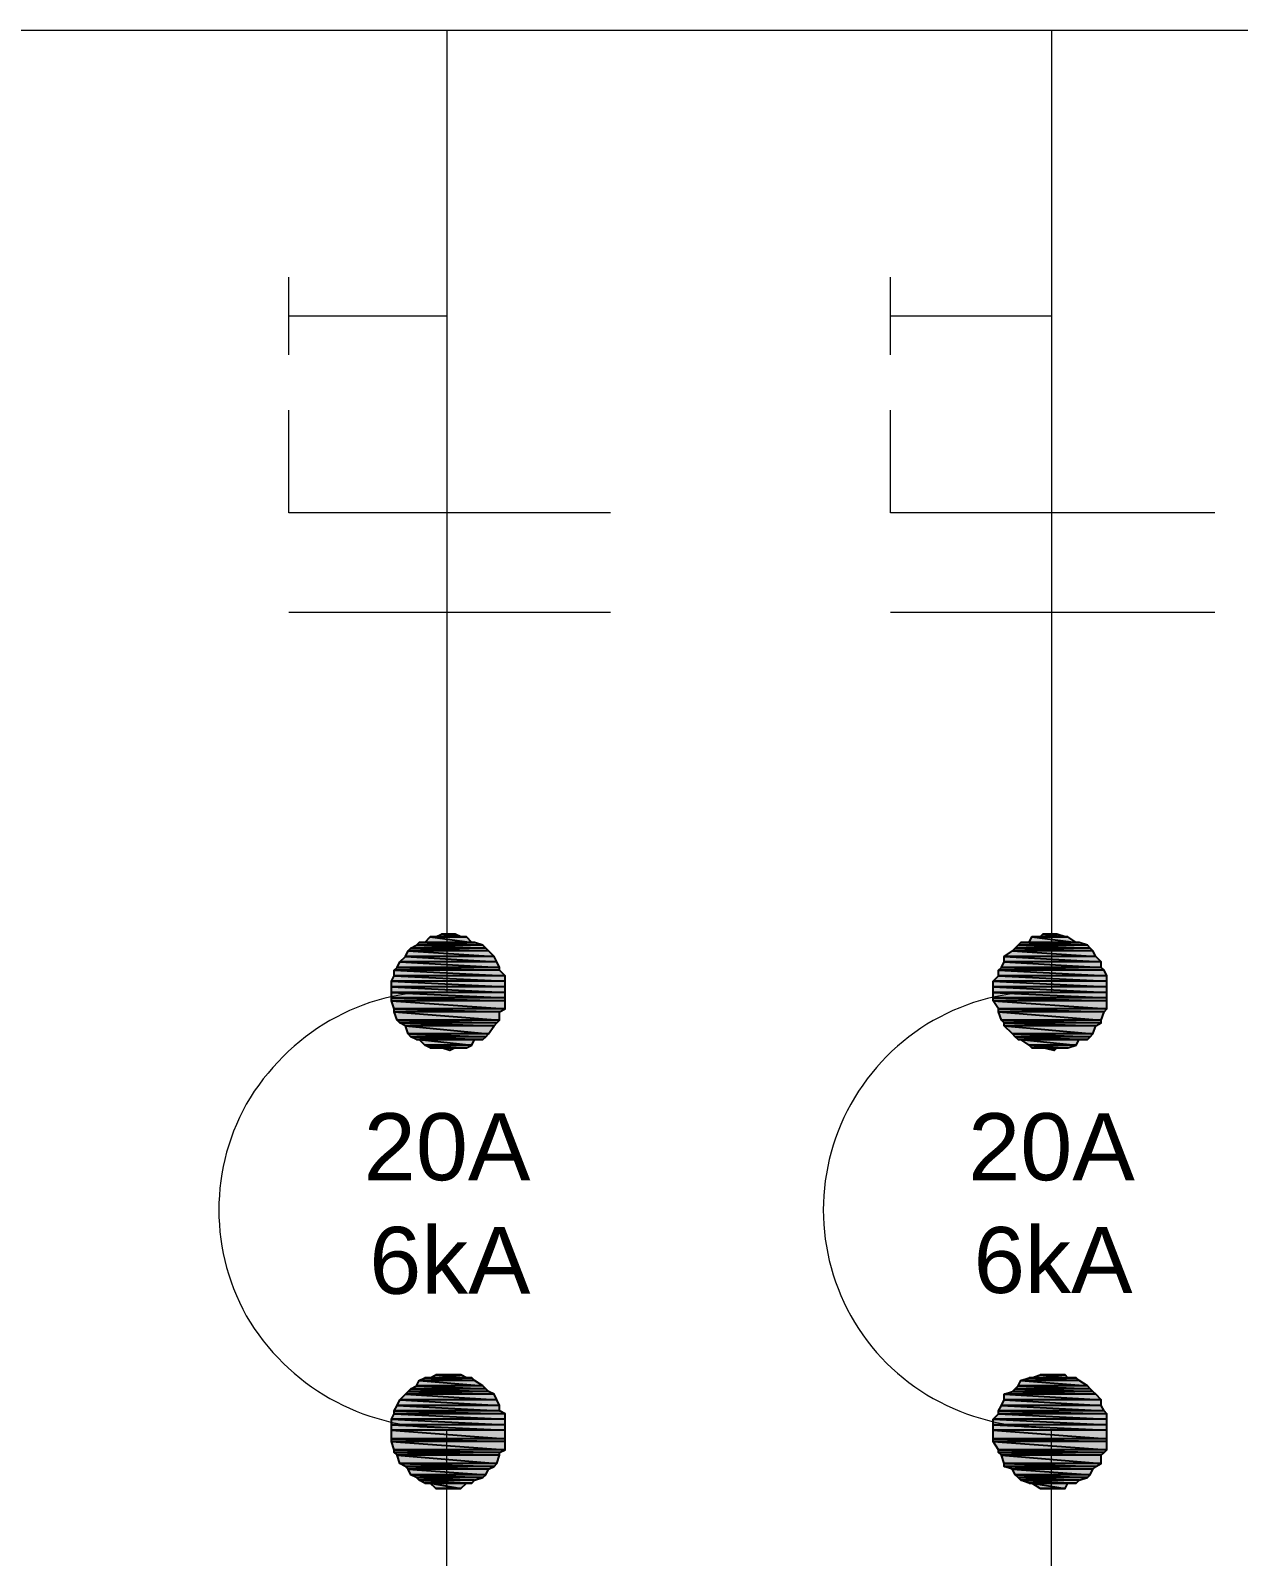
# Model space of a CAD drawing. Header units: millimetres. Extents: x 50 to 186, y -32 to 33.
# Drawn here: x 91.713 to 93.154, y 26.065 to 27.886 of the extents above; entities that cross this region are included whole.
import ezdxf

# ---------------------------------------------------------------- set-up
doc = ezdxf.new("R2010")
doc.units = ezdxf.units.MM
doc.layers.get('0').update_dxf_attribs({"lineweight": 30})
doc.styles.add('Arial0', font='arial.ttf', dxfattribs={"height": 3.14658})

msp = doc.modelspace()

# ---------------------------------------------------------------- hatches: boundary and pattern name
at = {"true_color": 0x000007}
h = msp.add_hatch(color=7, dxfattribs=at)
h.paths.add_polyline_path([(92.2197, 26.8075), (92.2032, 26.8075), (92.2264, 26.8042)])
h.paths.add_polyline_path([(92.2032, 26.8075), (92.2264, 26.8042), (92.1966, 26.8042)])
h = msp.add_hatch(color=7, dxfattribs=at)
h.paths.add_polyline_path([(92.9376, 26.8075), (92.921, 26.8075), (92.9475, 26.8042)])
h.paths.add_polyline_path([(92.921, 26.8075), (92.9475, 26.8042), (92.9177, 26.8042)])
h = msp.add_hatch(color=7, dxfattribs=at)
h.paths.add_polyline_path([(92.2594, 26.7876), (92.1635, 26.7876), (92.2661, 26.781)])
h.paths.add_polyline_path([(92.1635, 26.7876), (92.2661, 26.781), (92.1602, 26.781)])
h = msp.add_hatch(color=7, dxfattribs=at)
h.paths.add_polyline_path([(92.2561, 26.7909), (92.1668, 26.7909), (92.2594, 26.7876)])
h.paths.add_polyline_path([(92.1668, 26.7909), (92.2594, 26.7876), (92.1635, 26.7876)])
h = msp.add_hatch(color=7, dxfattribs=at)
h.paths.add_polyline_path([(92.2528, 26.7943), (92.1734, 26.7943), (92.2561, 26.7909)])
h.paths.add_polyline_path([(92.1734, 26.7943), (92.2561, 26.7909), (92.1668, 26.7909)])
h = msp.add_hatch(color=7, dxfattribs=at)
h.paths.add_polyline_path([(92.2429, 26.7976), (92.1767, 26.7976), (92.2528, 26.7943)])
h.paths.add_polyline_path([(92.1767, 26.7976), (92.2528, 26.7943), (92.1734, 26.7943)])
h = msp.add_hatch(color=7, dxfattribs=at)
h.paths.add_polyline_path([(92.233, 26.8042), (92.19, 26.8042), (92.2396, 26.7976)])
h.paths.add_polyline_path([(92.19, 26.8042), (92.2396, 26.7976), (92.1834, 26.7976)])
h = msp.add_hatch(color=7, dxfattribs=at)
h.paths.add_polyline_path([(92.9806, 26.7876), (92.8846, 26.7876), (92.9839, 26.781)])
h.paths.add_polyline_path([(92.8846, 26.7876), (92.9839, 26.781), (92.8747, 26.781)])
h = msp.add_hatch(color=7, dxfattribs=at)
h.paths.add_polyline_path([(92.9773, 26.7909), (92.888, 26.7909), (92.9806, 26.7876)])
h.paths.add_polyline_path([(92.888, 26.7909), (92.9806, 26.7876), (92.8846, 26.7876)])
h = msp.add_hatch(color=7, dxfattribs=at)
h.paths.add_polyline_path([(92.974, 26.7943), (92.8913, 26.7943), (92.9773, 26.7909)])
h.paths.add_polyline_path([(92.8913, 26.7943), (92.9773, 26.7909), (92.888, 26.7909)])
h = msp.add_hatch(color=7, dxfattribs=at)
h.paths.add_polyline_path([(92.964, 26.7976), (92.8946, 26.7976), (92.974, 26.7943)])
h.paths.add_polyline_path([(92.8946, 26.7976), (92.974, 26.7943), (92.8913, 26.7943)])
h = msp.add_hatch(color=7, dxfattribs=at)
h.paths.add_polyline_path([(92.9508, 26.8042), (92.9078, 26.8042), (92.9607, 26.7976)])
h.paths.add_polyline_path([(92.9078, 26.8042), (92.9607, 26.7976), (92.9045, 26.7976)])
h = msp.add_hatch(color=7, dxfattribs=at)
h.paths.add_polyline_path([(92.2694, 26.7744), (92.1536, 26.7744), (92.2727, 26.7678)])
h.paths.add_polyline_path([(92.1536, 26.7744), (92.2727, 26.7678), (92.1503, 26.7678)])
h = msp.add_hatch(color=7, dxfattribs=at)
h.paths.add_polyline_path([(92.2661, 26.781), (92.1602, 26.781), (92.2694, 26.7744)])
h.paths.add_polyline_path([(92.1602, 26.781), (92.2694, 26.7744), (92.1536, 26.7744)])
h = msp.add_hatch(color=7, dxfattribs=at)
h.paths.add_polyline_path([(92.9905, 26.7744), (92.8747, 26.7744), (92.9905, 26.7678)])
h.paths.add_polyline_path([(92.8747, 26.7744), (92.9905, 26.7678), (92.8714, 26.7678)])
h = msp.add_hatch(color=7, dxfattribs=at)
h.paths.add_polyline_path([(92.9839, 26.781), (92.8747, 26.781), (92.9905, 26.7744)])
h.paths.add_polyline_path([(92.8747, 26.781), (92.9905, 26.7744), (92.8747, 26.7744)])
h = msp.add_hatch(color=7, dxfattribs=at)
h.paths.add_polyline_path([(92.2793, 26.7579), (92.147, 26.7579), (92.2793, 26.7513)])
h.paths.add_polyline_path([(92.147, 26.7579), (92.2793, 26.7513), (92.1437, 26.7513)])
h = msp.add_hatch(color=7, dxfattribs=at)
h.paths.add_polyline_path([(92.2793, 26.7513), (92.1437, 26.7513), (92.2793, 26.7446)])
h.paths.add_polyline_path([(92.1437, 26.7513), (92.2793, 26.7446), (92.1437, 26.7446)])
h = msp.add_hatch(color=7, dxfattribs=at)
h.paths.add_polyline_path([(92.2727, 26.7678), (92.1503, 26.7678), (92.2727, 26.7645)])
h.paths.add_polyline_path([(92.1503, 26.7678), (92.2727, 26.7645), (92.147, 26.7645)])
h = msp.add_hatch(color=7, dxfattribs=at)
h.paths.add_polyline_path([(92.2727, 26.7645), (92.147, 26.7645), (92.2793, 26.7579)])
h.paths.add_polyline_path([(92.147, 26.7645), (92.2793, 26.7579), (92.147, 26.7579)])
h = msp.add_hatch(color=7, dxfattribs=at)
h.paths.add_polyline_path([(92.9971, 26.7579), (92.8681, 26.7579), (92.9971, 26.7513)])
h.paths.add_polyline_path([(92.8681, 26.7579), (92.9971, 26.7513), (92.8615, 26.7513)])
h = msp.add_hatch(color=7, dxfattribs=at)
h.paths.add_polyline_path([(92.9971, 26.7513), (92.8615, 26.7513), (92.9971, 26.7446)])
h.paths.add_polyline_path([(92.8615, 26.7513), (92.9971, 26.7446), (92.8615, 26.7446)])
h = msp.add_hatch(color=7, dxfattribs=at)
h.paths.add_polyline_path([(92.9905, 26.7678), (92.8714, 26.7678), (92.9938, 26.7645)])
h.paths.add_polyline_path([(92.8714, 26.7678), (92.9938, 26.7645), (92.8681, 26.7645)])
h = msp.add_hatch(color=7, dxfattribs=at)
h.paths.add_polyline_path([(92.9938, 26.7645), (92.8681, 26.7645), (92.9971, 26.7579)])
h.paths.add_polyline_path([(92.8681, 26.7645), (92.9971, 26.7579), (92.8681, 26.7579)])
h = msp.add_hatch(color=7, dxfattribs=at)
h.paths.add_polyline_path([(92.2793, 26.7446), (92.1437, 26.7446), (92.2793, 26.738)])
h.paths.add_polyline_path([(92.1437, 26.7446), (92.2793, 26.738), (92.1437, 26.738)])
h = msp.add_hatch(color=7, dxfattribs=at)
h.paths.add_polyline_path([(92.2793, 26.738), (92.1437, 26.738), (92.2793, 26.7314)])
h.paths.add_polyline_path([(92.1437, 26.738), (92.2793, 26.7314), (92.1437, 26.7314)])
h = msp.add_hatch(color=7, dxfattribs=at)
h.paths.add_polyline_path([(92.9971, 26.7446), (92.8615, 26.7446), (92.9971, 26.738)])
h.paths.add_polyline_path([(92.8615, 26.7446), (92.9971, 26.738), (92.8615, 26.738)])
h = msp.add_hatch(color=7, dxfattribs=at)
h.paths.add_polyline_path([(92.9971, 26.738), (92.8615, 26.738), (92.9971, 26.7314)])
h.paths.add_polyline_path([(92.8615, 26.738), (92.9971, 26.7314), (92.8615, 26.7314)])
h = msp.add_hatch(color=7, dxfattribs=at)
h.paths.add_polyline_path([(92.2793, 26.7314), (92.1437, 26.7314), (92.2793, 26.7281)])
h.paths.add_polyline_path([(92.1437, 26.7314), (92.2793, 26.7281), (92.1437, 26.7281)])
h = msp.add_hatch(color=7, dxfattribs=at)
h.paths.add_polyline_path([(92.2793, 26.7281), (92.1437, 26.7281), (92.2793, 26.7182)])
h.paths.add_polyline_path([(92.1437, 26.7281), (92.2793, 26.7182), (92.147, 26.7182)])
h = msp.add_hatch(color=7, dxfattribs=at)
h.paths.add_polyline_path([(92.2793, 26.7182), (92.147, 26.7182), (92.2727, 26.7149)])
h.paths.add_polyline_path([(92.147, 26.7182), (92.2727, 26.7149), (92.147, 26.7149)])
h = msp.add_hatch(color=7, dxfattribs=at)
h.paths.add_polyline_path([(92.2727, 26.7149), (92.147, 26.7149), (92.2727, 26.7049)])
h.paths.add_polyline_path([(92.147, 26.7149), (92.2727, 26.7049), (92.1503, 26.7049)])
h = msp.add_hatch(color=7, dxfattribs=at)
h.paths.add_polyline_path([(92.9971, 26.7314), (92.8615, 26.7314), (92.9971, 26.7281)])
h.paths.add_polyline_path([(92.8615, 26.7314), (92.9971, 26.7281), (92.8615, 26.7281)])
h = msp.add_hatch(color=7, dxfattribs=at)
h.paths.add_polyline_path([(92.9971, 26.7281), (92.8615, 26.7281), (92.9971, 26.7182)])
h.paths.add_polyline_path([(92.8615, 26.7281), (92.9971, 26.7182), (92.8681, 26.7182)])
h = msp.add_hatch(color=7, dxfattribs=at)
h.paths.add_polyline_path([(92.9971, 26.7182), (92.8681, 26.7182), (92.9938, 26.7149)])
h.paths.add_polyline_path([(92.8681, 26.7182), (92.9938, 26.7149), (92.8681, 26.7149)])
h = msp.add_hatch(color=7, dxfattribs=at)
h.paths.add_polyline_path([(92.9938, 26.7149), (92.8681, 26.7149), (92.9905, 26.7049)])
h.paths.add_polyline_path([(92.8681, 26.7149), (92.9905, 26.7049), (92.8714, 26.7049)])
h = msp.add_hatch(color=7, dxfattribs=at)
h.paths.add_polyline_path([(92.2727, 26.7049), (92.1503, 26.7049), (92.2694, 26.7016)])
h.paths.add_polyline_path([(92.1503, 26.7049), (92.2694, 26.7016), (92.1536, 26.7016)])
h = msp.add_hatch(color=7, dxfattribs=at)
h.paths.add_polyline_path([(92.2694, 26.7016), (92.1536, 26.7016), (92.2661, 26.6983)])
h.paths.add_polyline_path([(92.1536, 26.7016), (92.2661, 26.6983), (92.1602, 26.6983)])
h = msp.add_hatch(color=7, dxfattribs=at)
h.paths.add_polyline_path([(92.2661, 26.6983), (92.1602, 26.6983), (92.2594, 26.6884)])
h.paths.add_polyline_path([(92.1602, 26.6983), (92.2594, 26.6884), (92.1635, 26.6884)])
h = msp.add_hatch(color=7, dxfattribs=at)
h.paths.add_polyline_path([(92.9905, 26.7049), (92.8714, 26.7049), (92.9905, 26.7016)])
h.paths.add_polyline_path([(92.8714, 26.7049), (92.9905, 26.7016), (92.8747, 26.7016)])
h = msp.add_hatch(color=7, dxfattribs=at)
h.paths.add_polyline_path([(92.9905, 26.7016), (92.8747, 26.7016), (92.9839, 26.6983)])
h.paths.add_polyline_path([(92.8747, 26.7016), (92.9839, 26.6983), (92.8747, 26.6983)])
h = msp.add_hatch(color=7, dxfattribs=at)
h.paths.add_polyline_path([(92.9839, 26.6983), (92.8747, 26.6983), (92.9806, 26.6884)])
h.paths.add_polyline_path([(92.8747, 26.6983), (92.9806, 26.6884), (92.8846, 26.6884)])
h = msp.add_hatch(color=7, dxfattribs=at)
h.paths.add_polyline_path([(92.2594, 26.6884), (92.1635, 26.6884), (92.2561, 26.6851)])
h.paths.add_polyline_path([(92.1635, 26.6884), (92.2561, 26.6851), (92.1668, 26.6851)])
h = msp.add_hatch(color=7, dxfattribs=at)
h.paths.add_polyline_path([(92.2561, 26.6851), (92.1668, 26.6851), (92.2528, 26.6818)])
h.paths.add_polyline_path([(92.1668, 26.6851), (92.2528, 26.6818), (92.1734, 26.6818)])
h = msp.add_hatch(color=7, dxfattribs=at)
h.paths.add_polyline_path([(92.2429, 26.6818), (92.1767, 26.6818), (92.2396, 26.6752)])
h.paths.add_polyline_path([(92.1767, 26.6818), (92.2396, 26.6752), (92.1834, 26.6752)])
h = msp.add_hatch(color=7, dxfattribs=at)
h.paths.add_polyline_path([(92.9806, 26.6884), (92.8846, 26.6884), (92.9773, 26.6851)])
h.paths.add_polyline_path([(92.8846, 26.6884), (92.9773, 26.6851), (92.888, 26.6851)])
h = msp.add_hatch(color=7, dxfattribs=at)
h.paths.add_polyline_path([(92.9773, 26.6851), (92.888, 26.6851), (92.974, 26.6818)])
h.paths.add_polyline_path([(92.888, 26.6851), (92.974, 26.6818), (92.8913, 26.6818)])
h = msp.add_hatch(color=7, dxfattribs=at)
h.paths.add_polyline_path([(92.964, 26.6818), (92.8946, 26.6818), (92.9607, 26.6752)])
h.paths.add_polyline_path([(92.8946, 26.6818), (92.9607, 26.6752), (92.9045, 26.6752)])
h = msp.add_hatch(color=7, dxfattribs=at)
h.paths.add_polyline_path([(92.2396, 26.6752), (92.1834, 26.6752), (92.233, 26.6719)])
h.paths.add_polyline_path([(92.1834, 26.6752), (92.233, 26.6719), (92.19, 26.6719)])
h = msp.add_hatch(color=7, dxfattribs=at)
h.paths.add_polyline_path([(92.1966, 26.6719), (92.2032, 26.6719), (92.2197, 26.6719)])
h.paths.add_polyline_path([(92.2032, 26.6719), (92.2197, 26.6719), (92.2131, 26.6686)])
h = msp.add_hatch(color=7, dxfattribs=at)
h.paths.add_polyline_path([(92.9607, 26.6752), (92.9045, 26.6752), (92.9508, 26.6719)])
h.paths.add_polyline_path([(92.9045, 26.6752), (92.9508, 26.6719), (92.9078, 26.6719)])
h = msp.add_hatch(color=7, dxfattribs=at)
h.paths.add_polyline_path([(92.9177, 26.6719), (92.921, 26.6719), (92.9376, 26.6719)])
h.paths.add_polyline_path([(92.921, 26.6719), (92.9376, 26.6719), (92.9343, 26.6686)])
h = msp.add_hatch(color=7, dxfattribs=at)
h.paths.add_polyline_path([(92.2396, 26.2782), (92.1834, 26.2782), (92.2429, 26.2749)])
h.paths.add_polyline_path([(92.1834, 26.2782), (92.2429, 26.2749), (92.1767, 26.2749)])
h = msp.add_hatch(color=7, dxfattribs=at)
h.paths.add_polyline_path([(92.2264, 26.2815), (92.1966, 26.2815), (92.233, 26.2782)])
h.paths.add_polyline_path([(92.1966, 26.2815), (92.233, 26.2782), (92.19, 26.2782)])
h = msp.add_hatch(color=7, dxfattribs=at)
h.paths.add_polyline_path([(92.9607, 26.2782), (92.9045, 26.2782), (92.964, 26.2749)])
h.paths.add_polyline_path([(92.9045, 26.2782), (92.964, 26.2749), (92.8946, 26.2749)])
h = msp.add_hatch(color=7, dxfattribs=at)
h.paths.add_polyline_path([(92.9475, 26.2815), (92.9177, 26.2815), (92.9508, 26.2782)])
h.paths.add_polyline_path([(92.9177, 26.2815), (92.9508, 26.2782), (92.9078, 26.2782)])
h = msp.add_hatch(color=7, dxfattribs=at)
h.paths.add_polyline_path([(92.2594, 26.2617), (92.1635, 26.2617), (92.2661, 26.2584)])
h.paths.add_polyline_path([(92.1635, 26.2617), (92.2661, 26.2584), (92.1602, 26.2584)])
h = msp.add_hatch(color=7, dxfattribs=at)
h.paths.add_polyline_path([(92.2561, 26.265), (92.1668, 26.265), (92.2594, 26.2617)])
h.paths.add_polyline_path([(92.1668, 26.265), (92.2594, 26.2617), (92.1635, 26.2617)])
h = msp.add_hatch(color=7, dxfattribs=at)
h.paths.add_polyline_path([(92.2528, 26.2683), (92.1734, 26.2683), (92.2561, 26.265)])
h.paths.add_polyline_path([(92.1734, 26.2683), (92.2561, 26.265), (92.1668, 26.265)])
h = msp.add_hatch(color=7, dxfattribs=at)
h.paths.add_polyline_path([(92.2429, 26.2749), (92.1767, 26.2749), (92.2528, 26.2683)])
h.paths.add_polyline_path([(92.1767, 26.2749), (92.2528, 26.2683), (92.1734, 26.2683)])
h = msp.add_hatch(color=7, dxfattribs=at)
h.paths.add_polyline_path([(92.9806, 26.2617), (92.8846, 26.2617), (92.9839, 26.2584)])
h.paths.add_polyline_path([(92.8846, 26.2617), (92.9839, 26.2584), (92.8747, 26.2584)])
h = msp.add_hatch(color=7, dxfattribs=at)
h.paths.add_polyline_path([(92.9773, 26.265), (92.888, 26.265), (92.9806, 26.2617)])
h.paths.add_polyline_path([(92.888, 26.265), (92.9806, 26.2617), (92.8846, 26.2617)])
h = msp.add_hatch(color=7, dxfattribs=at)
h.paths.add_polyline_path([(92.974, 26.2683), (92.8913, 26.2683), (92.9773, 26.265)])
h.paths.add_polyline_path([(92.8913, 26.2683), (92.9773, 26.265), (92.888, 26.265)])
h = msp.add_hatch(color=7, dxfattribs=at)
h.paths.add_polyline_path([(92.964, 26.2749), (92.8946, 26.2749), (92.974, 26.2683)])
h.paths.add_polyline_path([(92.8946, 26.2749), (92.974, 26.2683), (92.8913, 26.2683)])
h = msp.add_hatch(color=7, dxfattribs=at)
h.paths.add_polyline_path([(92.2727, 26.2451), (92.1503, 26.2451), (92.2727, 26.2385)])
h.paths.add_polyline_path([(92.1503, 26.2451), (92.2727, 26.2385), (92.147, 26.2385)])
h = msp.add_hatch(color=7, dxfattribs=at)
h.paths.add_polyline_path([(92.2694, 26.2517), (92.1536, 26.2517), (92.2727, 26.2451)])
h.paths.add_polyline_path([(92.1536, 26.2517), (92.2727, 26.2451), (92.1503, 26.2451)])
h = msp.add_hatch(color=7, dxfattribs=at)
h.paths.add_polyline_path([(92.2661, 26.2584), (92.1602, 26.2584), (92.2694, 26.2517)])
h.paths.add_polyline_path([(92.1602, 26.2584), (92.2694, 26.2517), (92.1536, 26.2517)])
h = msp.add_hatch(color=7, dxfattribs=at)
h.paths.add_polyline_path([(92.9905, 26.2451), (92.8714, 26.2451), (92.9938, 26.2385)])
h.paths.add_polyline_path([(92.8714, 26.2451), (92.9938, 26.2385), (92.8681, 26.2385)])
h = msp.add_hatch(color=7, dxfattribs=at)
h.paths.add_polyline_path([(92.9905, 26.2517), (92.8747, 26.2517), (92.9905, 26.2451)])
h.paths.add_polyline_path([(92.8747, 26.2517), (92.9905, 26.2451), (92.8714, 26.2451)])
h = msp.add_hatch(color=7, dxfattribs=at)
h.paths.add_polyline_path([(92.9839, 26.2584), (92.8747, 26.2584), (92.9905, 26.2517)])
h.paths.add_polyline_path([(92.8747, 26.2584), (92.9905, 26.2517), (92.8747, 26.2517)])
h = msp.add_hatch(color=7, dxfattribs=at)
h.paths.add_polyline_path([(92.2793, 26.2352), (92.147, 26.2352), (92.2793, 26.2286)])
h.paths.add_polyline_path([(92.147, 26.2352), (92.2793, 26.2286), (92.1437, 26.2286)])
h = msp.add_hatch(color=7, dxfattribs=at)
h.paths.add_polyline_path([(92.2793, 26.2286), (92.1437, 26.2286), (92.2793, 26.222)])
h.paths.add_polyline_path([(92.1437, 26.2286), (92.2793, 26.222), (92.1437, 26.222)])
h = msp.add_hatch(color=7, dxfattribs=at)
h.paths.add_polyline_path([(92.2727, 26.2385), (92.147, 26.2385), (92.2793, 26.2352)])
h.paths.add_polyline_path([(92.147, 26.2385), (92.2793, 26.2352), (92.147, 26.2352)])
h = msp.add_hatch(color=7, dxfattribs=at)
h.paths.add_polyline_path([(92.9971, 26.2352), (92.8681, 26.2352), (92.9971, 26.2286)])
h.paths.add_polyline_path([(92.8681, 26.2352), (92.9971, 26.2286), (92.8615, 26.2286)])
h = msp.add_hatch(color=7, dxfattribs=at)
h.paths.add_polyline_path([(92.9971, 26.2286), (92.8615, 26.2286), (92.9971, 26.222)])
h.paths.add_polyline_path([(92.8615, 26.2286), (92.9971, 26.222), (92.8615, 26.222)])
h = msp.add_hatch(color=7, dxfattribs=at)
h.paths.add_polyline_path([(92.9938, 26.2385), (92.8681, 26.2385), (92.9971, 26.2352)])
h.paths.add_polyline_path([(92.8681, 26.2385), (92.9971, 26.2352), (92.8681, 26.2352)])
h = msp.add_hatch(color=7, dxfattribs=at)
h.paths.add_polyline_path([(92.2793, 26.222), (92.1437, 26.222), (92.2793, 26.2154)])
h.paths.add_polyline_path([(92.1437, 26.222), (92.2793, 26.2154), (92.1437, 26.2154)])
h = msp.add_hatch(color=7, dxfattribs=at)
h.paths.add_polyline_path([(92.2793, 26.2154), (92.1437, 26.2154), (92.2793, 26.2054)])
h.paths.add_polyline_path([(92.1437, 26.2154), (92.2793, 26.2054), (92.1437, 26.2054)])
h = msp.add_hatch(color=7, dxfattribs=at)
h.paths.add_polyline_path([(92.2793, 26.2054), (92.1437, 26.2054), (92.2793, 26.2021)])
h.paths.add_polyline_path([(92.1437, 26.2054), (92.2793, 26.2021), (92.1437, 26.2021)])
h = msp.add_hatch(color=7, dxfattribs=at)
h.paths.add_polyline_path([(92.9971, 26.222), (92.8615, 26.222), (92.9971, 26.2154)])
h.paths.add_polyline_path([(92.8615, 26.222), (92.9971, 26.2154), (92.8615, 26.2154)])
h = msp.add_hatch(color=7, dxfattribs=at)
h.paths.add_polyline_path([(92.9971, 26.2154), (92.8615, 26.2154), (92.9971, 26.2054)])
h.paths.add_polyline_path([(92.8615, 26.2154), (92.9971, 26.2054), (92.8615, 26.2054)])
h = msp.add_hatch(color=7, dxfattribs=at)
h.paths.add_polyline_path([(92.9971, 26.2054), (92.8615, 26.2054), (92.9971, 26.2021)])
h.paths.add_polyline_path([(92.8615, 26.2054), (92.9971, 26.2021), (92.8615, 26.2021)])
h = msp.add_hatch(color=7, dxfattribs=at)
h.paths.add_polyline_path([(92.2793, 26.2021), (92.1437, 26.2021), (92.2793, 26.1922)])
h.paths.add_polyline_path([(92.1437, 26.2021), (92.2793, 26.1922), (92.147, 26.1922)])
h = msp.add_hatch(color=7, dxfattribs=at)
h.paths.add_polyline_path([(92.2793, 26.1922), (92.147, 26.1922), (92.2727, 26.1889)])
h.paths.add_polyline_path([(92.147, 26.1922), (92.2727, 26.1889), (92.147, 26.1889)])
h = msp.add_hatch(color=7, dxfattribs=at)
h.paths.add_polyline_path([(92.2727, 26.1889), (92.147, 26.1889), (92.2727, 26.1856)])
h.paths.add_polyline_path([(92.147, 26.1889), (92.2727, 26.1856), (92.1503, 26.1856)])
h = msp.add_hatch(color=7, dxfattribs=at)
h.paths.add_polyline_path([(92.9971, 26.2021), (92.8615, 26.2021), (92.9971, 26.1922)])
h.paths.add_polyline_path([(92.8615, 26.2021), (92.9971, 26.1922), (92.8681, 26.1922)])
h = msp.add_hatch(color=7, dxfattribs=at)
h.paths.add_polyline_path([(92.9971, 26.1922), (92.8681, 26.1922), (92.9938, 26.1889)])
h.paths.add_polyline_path([(92.8681, 26.1922), (92.9938, 26.1889), (92.8681, 26.1889)])
h = msp.add_hatch(color=7, dxfattribs=at)
h.paths.add_polyline_path([(92.9938, 26.1889), (92.8681, 26.1889), (92.9905, 26.1856)])
h.paths.add_polyline_path([(92.8681, 26.1889), (92.9905, 26.1856), (92.8714, 26.1856)])
h = msp.add_hatch(color=7, dxfattribs=at)
h.paths.add_polyline_path([(92.2727, 26.1856), (92.1503, 26.1856), (92.2694, 26.1757)])
h.paths.add_polyline_path([(92.1503, 26.1856), (92.2694, 26.1757), (92.1536, 26.1757)])
h = msp.add_hatch(color=7, dxfattribs=at)
h.paths.add_polyline_path([(92.2694, 26.1757), (92.1536, 26.1757), (92.2661, 26.1724)])
h.paths.add_polyline_path([(92.1536, 26.1757), (92.2661, 26.1724), (92.1602, 26.1724)])
h = msp.add_hatch(color=7, dxfattribs=at)
h.paths.add_polyline_path([(92.2661, 26.1724), (92.1602, 26.1724), (92.2594, 26.169)])
h.paths.add_polyline_path([(92.1602, 26.1724), (92.2594, 26.169), (92.1635, 26.169)])
h = msp.add_hatch(color=7, dxfattribs=at)
h.paths.add_polyline_path([(92.2594, 26.169), (92.1635, 26.169), (92.2561, 26.1624)])
h.paths.add_polyline_path([(92.1635, 26.169), (92.2561, 26.1624), (92.1668, 26.1624)])
h = msp.add_hatch(color=7, dxfattribs=at)
h.paths.add_polyline_path([(92.9905, 26.1856), (92.8714, 26.1856), (92.9905, 26.1757)])
h.paths.add_polyline_path([(92.8714, 26.1856), (92.9905, 26.1757), (92.8747, 26.1757)])
h = msp.add_hatch(color=7, dxfattribs=at)
h.paths.add_polyline_path([(92.9905, 26.1757), (92.8747, 26.1757), (92.9839, 26.1724)])
h.paths.add_polyline_path([(92.8747, 26.1757), (92.9839, 26.1724), (92.8747, 26.1724)])
h = msp.add_hatch(color=7, dxfattribs=at)
h.paths.add_polyline_path([(92.9839, 26.1724), (92.8747, 26.1724), (92.9806, 26.169)])
h.paths.add_polyline_path([(92.8747, 26.1724), (92.9806, 26.169), (92.8846, 26.169)])
h = msp.add_hatch(color=7, dxfattribs=at)
h.paths.add_polyline_path([(92.9806, 26.169), (92.8846, 26.169), (92.9773, 26.1624)])
h.paths.add_polyline_path([(92.8846, 26.169), (92.9773, 26.1624), (92.888, 26.1624)])
h = msp.add_hatch(color=7, dxfattribs=at)
h.paths.add_polyline_path([(92.2561, 26.1624), (92.1668, 26.1624), (92.2528, 26.1591)])
h.paths.add_polyline_path([(92.1668, 26.1624), (92.2528, 26.1591), (92.1734, 26.1591)])
h = msp.add_hatch(color=7, dxfattribs=at)
h.paths.add_polyline_path([(92.2528, 26.1591), (92.1734, 26.1591), (92.2429, 26.1558)])
h.paths.add_polyline_path([(92.1734, 26.1591), (92.2429, 26.1558), (92.1767, 26.1558)])
h = msp.add_hatch(color=7, dxfattribs=at)
h.paths.add_polyline_path([(92.2429, 26.1558), (92.1767, 26.1558), (92.2396, 26.1525)])
h.paths.add_polyline_path([(92.1767, 26.1558), (92.2396, 26.1525), (92.1834, 26.1525)])
h = msp.add_hatch(color=7, dxfattribs=at)
h.paths.add_polyline_path([(92.233, 26.1525), (92.19, 26.1525), (92.2264, 26.1459)])
h.paths.add_polyline_path([(92.19, 26.1525), (92.2264, 26.1459), (92.1966, 26.1459)])
h = msp.add_hatch(color=7, dxfattribs=at)
h.paths.add_polyline_path([(92.9773, 26.1624), (92.888, 26.1624), (92.974, 26.1591)])
h.paths.add_polyline_path([(92.888, 26.1624), (92.974, 26.1591), (92.8913, 26.1591)])
h = msp.add_hatch(color=7, dxfattribs=at)
h.paths.add_polyline_path([(92.974, 26.1591), (92.8913, 26.1591), (92.964, 26.1558)])
h.paths.add_polyline_path([(92.8913, 26.1591), (92.964, 26.1558), (92.8946, 26.1558)])
h = msp.add_hatch(color=7, dxfattribs=at)
h.paths.add_polyline_path([(92.964, 26.1558), (92.8946, 26.1558), (92.9607, 26.1525)])
h.paths.add_polyline_path([(92.8946, 26.1558), (92.9607, 26.1525), (92.9045, 26.1525)])
h = msp.add_hatch(color=7, dxfattribs=at)
h.paths.add_polyline_path([(92.9508, 26.1525), (92.9078, 26.1525), (92.9475, 26.1459)])
h.paths.add_polyline_path([(92.9078, 26.1525), (92.9475, 26.1459), (92.9177, 26.1459)])

# ---------------------------------------------------------------- linework, layer by layer
at = {"color": 7, "linetype": 'Continuous', "lineweight": 9, "true_color": 0x000007}
for points in [[(97.9657, 27.8859), (91.492, 27.8859), (91.492, 26.738)], [(92.2098, 27.8859), (92.2098, 26.738), (92.2098, 26.738)], [(92.931, 27.8859), (92.931, 26.738), (92.931, 26.738)], [(92.2098, 27.5452), (92.0213, 27.5452), (92.0213, 27.5915)], [(92.931, 27.5452), (92.7391, 27.5452), (92.7391, 27.5915)], [(92.0213, 27.4989), (92.0213, 27.5452), (92.0213, 27.5452)], [(92.7391, 27.4989), (92.7391, 27.5452), (92.7391, 27.5452)], [(92.405, 27.3103), (92.2098, 27.3103), (92.0213, 27.3103), (92.0213, 27.4327)], [(93.1261, 27.3103), (92.931, 27.3103), (92.7391, 27.3103), (92.7391, 27.4327)], [(92.405, 27.1912), (92.2098, 27.1912), (92.0213, 27.1912)], [(93.1261, 27.1912), (92.931, 27.1912), (92.7391, 27.1912)], [(92.2098, 24.5448), (92.2098, 26.2154), (92.2098, 26.2154)], [(92.931, 24.5448), (92.931, 26.2154), (92.931, 26.2154)]]:
    msp.add_lwpolyline(points, dxfattribs=at)
at = {"color": 7, "linetype": 'Continuous', "lineweight": -2, "true_color": 0x000007}
for points in [[(92.2032, 26.8075), (92.2264, 26.8042), (92.1966, 26.8042)], [(92.2131, 26.8075), (92.2197, 26.8075), (92.2032, 26.8075)], [(92.2197, 26.8075), (92.2032, 26.8075), (92.2264, 26.8042)], [(92.921, 26.8075), (92.9475, 26.8042), (92.9177, 26.8042)], [(92.9343, 26.8075), (92.9376, 26.8075), (92.921, 26.8075)], [(92.9376, 26.8075), (92.921, 26.8075), (92.9475, 26.8042)], [(92.1635, 26.7876), (92.2661, 26.781), (92.1602, 26.781)], [(92.1668, 26.7909), (92.2594, 26.7876), (92.1635, 26.7876)], [(92.2594, 26.7876), (92.1635, 26.7876), (92.2661, 26.781)], [(92.1734, 26.7943), (92.2561, 26.7909), (92.1668, 26.7909)], [(92.2561, 26.7909), (92.1668, 26.7909), (92.2594, 26.7876)], [(92.1767, 26.7976), (92.2528, 26.7943), (92.1734, 26.7943)], [(92.2528, 26.7943), (92.1734, 26.7943), (92.2561, 26.7909)], [(92.1834, 26.7976), (92.2429, 26.7976), (92.1767, 26.7976)], [(92.2429, 26.7976), (92.1767, 26.7976), (92.2528, 26.7943)], [(92.19, 26.8042), (92.2396, 26.7976), (92.1834, 26.7976)], [(92.2396, 26.7976), (92.1834, 26.7976), (92.2429, 26.7976)], [(92.1966, 26.8042), (92.233, 26.8042), (92.19, 26.8042)], [(92.233, 26.8042), (92.19, 26.8042), (92.2396, 26.7976)], [(92.2264, 26.8042), (92.1966, 26.8042), (92.233, 26.8042)], [(92.8846, 26.7876), (92.9839, 26.781), (92.8747, 26.781)], [(92.888, 26.7909), (92.9806, 26.7876), (92.8846, 26.7876)], [(92.9806, 26.7876), (92.8846, 26.7876), (92.9839, 26.781)], [(92.8913, 26.7943), (92.9773, 26.7909), (92.888, 26.7909)], [(92.9773, 26.7909), (92.888, 26.7909), (92.9806, 26.7876)], [(92.8946, 26.7976), (92.974, 26.7943), (92.8913, 26.7943)], [(92.974, 26.7943), (92.8913, 26.7943), (92.9773, 26.7909)], [(92.9045, 26.7976), (92.964, 26.7976), (92.8946, 26.7976)], [(92.964, 26.7976), (92.8946, 26.7976), (92.974, 26.7943)], [(92.9078, 26.8042), (92.9607, 26.7976), (92.9045, 26.7976)], [(92.9607, 26.7976), (92.9045, 26.7976), (92.964, 26.7976)], [(92.9177, 26.8042), (92.9508, 26.8042), (92.9078, 26.8042)], [(92.9508, 26.8042), (92.9078, 26.8042), (92.9607, 26.7976)], [(92.9475, 26.8042), (92.9177, 26.8042), (92.9508, 26.8042)], [(92.1536, 26.7744), (92.2727, 26.7678), (92.1503, 26.7678)], [(92.1602, 26.781), (92.2694, 26.7744), (92.1536, 26.7744)], [(92.2694, 26.7744), (92.1536, 26.7744), (92.2727, 26.7678)], [(92.2661, 26.781), (92.1602, 26.781), (92.2694, 26.7744)], [(92.8747, 26.7744), (92.9905, 26.7678), (92.8714, 26.7678)], [(92.9839, 26.781), (92.8747, 26.781), (92.9905, 26.7744)], [(92.8747, 26.781), (92.9905, 26.7744), (92.8747, 26.7744)], [(92.9905, 26.7744), (92.8747, 26.7744), (92.9905, 26.7678)], [(92.147, 26.7579), (92.2793, 26.7513), (92.1437, 26.7513)], [(92.2793, 26.7513), (92.1437, 26.7513), (92.2793, 26.7446)], [(92.1437, 26.7513), (92.2793, 26.7446), (92.1437, 26.7446)], [(92.1503, 26.7678), (92.2727, 26.7645), (92.147, 26.7645)], [(92.2727, 26.7645), (92.147, 26.7645), (92.2793, 26.7579)], [(92.147, 26.7645), (92.2793, 26.7579), (92.147, 26.7579)], [(92.2793, 26.7579), (92.147, 26.7579), (92.2793, 26.7513)], [(92.2727, 26.7678), (92.1503, 26.7678), (92.2727, 26.7645)], [(92.8681, 26.7579), (92.9971, 26.7513), (92.8615, 26.7513)], [(92.9971, 26.7513), (92.8615, 26.7513), (92.9971, 26.7446)], [(92.8615, 26.7513), (92.9971, 26.7446), (92.8615, 26.7446)], [(92.8714, 26.7678), (92.9938, 26.7645), (92.8681, 26.7645)], [(92.9938, 26.7645), (92.8681, 26.7645), (92.9971, 26.7579)], [(92.8681, 26.7645), (92.9971, 26.7579), (92.8681, 26.7579)], [(92.9971, 26.7579), (92.8681, 26.7579), (92.9971, 26.7513)], [(92.9905, 26.7678), (92.8714, 26.7678), (92.9938, 26.7645)], [(92.2793, 26.7446), (92.1437, 26.7446), (92.2793, 26.738)], [(92.1437, 26.7446), (92.2793, 26.738), (92.1437, 26.738)], [(92.2793, 26.738), (92.1437, 26.738), (92.2793, 26.7314)], [(92.1437, 26.738), (92.2793, 26.7314), (92.1437, 26.7314)], [(92.9971, 26.7446), (92.8615, 26.7446), (92.9971, 26.738)], [(92.8615, 26.7446), (92.9971, 26.738), (92.8615, 26.738)], [(92.9971, 26.738), (92.8615, 26.738), (92.9971, 26.7314)], [(92.8615, 26.738), (92.9971, 26.7314), (92.8615, 26.7314)], [(92.2793, 26.7314), (92.1437, 26.7314), (92.2793, 26.7281)], [(92.1437, 26.7314), (92.2793, 26.7281), (92.1437, 26.7281)], [(92.2793, 26.7281), (92.1437, 26.7281), (92.2793, 26.7182)], [(92.1437, 26.7281), (92.2793, 26.7182), (92.147, 26.7182)], [(92.2793, 26.7182), (92.147, 26.7182), (92.2727, 26.7149)], [(92.147, 26.7182), (92.2727, 26.7149), (92.147, 26.7149)], [(92.2727, 26.7149), (92.147, 26.7149), (92.2727, 26.7049)], [(92.147, 26.7149), (92.2727, 26.7049), (92.1503, 26.7049)], [(92.9971, 26.7314), (92.8615, 26.7314), (92.9971, 26.7281)], [(92.8615, 26.7314), (92.9971, 26.7281), (92.8615, 26.7281)], [(92.9971, 26.7281), (92.8615, 26.7281), (92.9971, 26.7182)], [(92.8615, 26.7281), (92.9971, 26.7182), (92.8681, 26.7182)], [(92.9971, 26.7182), (92.8681, 26.7182), (92.9938, 26.7149)], [(92.8681, 26.7182), (92.9938, 26.7149), (92.8681, 26.7149)], [(92.9938, 26.7149), (92.8681, 26.7149), (92.9905, 26.7049)], [(92.8681, 26.7149), (92.9905, 26.7049), (92.8714, 26.7049)], [(92.2727, 26.7049), (92.1503, 26.7049), (92.2694, 26.7016)], [(92.1503, 26.7049), (92.2694, 26.7016), (92.1536, 26.7016)], [(92.2694, 26.7016), (92.1536, 26.7016), (92.2661, 26.6983)], [(92.1536, 26.7016), (92.2661, 26.6983), (92.1602, 26.6983)], [(92.2661, 26.6983), (92.1602, 26.6983), (92.2594, 26.6884)], [(92.1602, 26.6983), (92.2594, 26.6884), (92.1635, 26.6884)], [(92.9905, 26.7049), (92.8714, 26.7049), (92.9905, 26.7016)], [(92.8714, 26.7049), (92.9905, 26.7016), (92.8747, 26.7016)], [(92.9905, 26.7016), (92.8747, 26.7016), (92.9839, 26.6983)], [(92.8747, 26.7016), (92.9839, 26.6983), (92.8747, 26.6983)], [(92.9839, 26.6983), (92.8747, 26.6983), (92.9806, 26.6884)], [(92.8747, 26.6983), (92.9806, 26.6884), (92.8846, 26.6884)], [(92.2594, 26.6884), (92.1635, 26.6884), (92.2561, 26.6851)], [(92.1635, 26.6884), (92.2561, 26.6851), (92.1668, 26.6851)], [(92.2561, 26.6851), (92.1668, 26.6851), (92.2528, 26.6818)], [(92.1668, 26.6851), (92.2528, 26.6818), (92.1734, 26.6818)], [(92.2528, 26.6818), (92.1734, 26.6818), (92.2429, 26.6818)], [(92.1734, 26.6818), (92.2429, 26.6818), (92.1767, 26.6818)], [(92.2429, 26.6818), (92.1767, 26.6818), (92.2396, 26.6752)], [(92.1767, 26.6818), (92.2396, 26.6752), (92.1834, 26.6752)], [(92.9806, 26.6884), (92.8846, 26.6884), (92.9773, 26.6851)], [(92.8846, 26.6884), (92.9773, 26.6851), (92.888, 26.6851)], [(92.9773, 26.6851), (92.888, 26.6851), (92.974, 26.6818)], [(92.888, 26.6851), (92.974, 26.6818), (92.8913, 26.6818)], [(92.974, 26.6818), (92.8913, 26.6818), (92.964, 26.6818)], [(92.8913, 26.6818), (92.964, 26.6818), (92.8946, 26.6818)], [(92.964, 26.6818), (92.8946, 26.6818), (92.9607, 26.6752)], [(92.8946, 26.6818), (92.9607, 26.6752), (92.9045, 26.6752)], [(92.2396, 26.6752), (92.1834, 26.6752), (92.233, 26.6719)], [(92.1834, 26.6752), (92.233, 26.6719), (92.19, 26.6719)], [(92.233, 26.6719), (92.19, 26.6719), (92.2264, 26.6719)], [(92.19, 26.6719), (92.2264, 26.6719), (92.1966, 26.6719)], [(92.1966, 26.6719), (92.2032, 26.6719), (92.2197, 26.6719)], [(92.1966, 26.6719), (92.2264, 26.6719), (92.2197, 26.6719)], [(92.2032, 26.6719), (92.2197, 26.6719), (92.2131, 26.6686)], [(92.9607, 26.6752), (92.9045, 26.6752), (92.9508, 26.6719)], [(92.9045, 26.6752), (92.9508, 26.6719), (92.9078, 26.6719)], [(92.9508, 26.6719), (92.9078, 26.6719), (92.9475, 26.6719)], [(92.9078, 26.6719), (92.9475, 26.6719), (92.9177, 26.6719)], [(92.9177, 26.6719), (92.921, 26.6719), (92.9376, 26.6719)], [(92.9177, 26.6719), (92.9475, 26.6719), (92.9376, 26.6719)], [(92.921, 26.6719), (92.9376, 26.6719), (92.9343, 26.6686)], [(92.1834, 26.2782), (92.2429, 26.2749), (92.1767, 26.2749)], [(92.19, 26.2782), (92.2396, 26.2782), (92.1834, 26.2782)], [(92.2396, 26.2782), (92.1834, 26.2782), (92.2429, 26.2749)], [(92.1966, 26.2815), (92.233, 26.2782), (92.19, 26.2782)], [(92.233, 26.2782), (92.19, 26.2782), (92.2396, 26.2782)], [(92.2032, 26.2815), (92.2264, 26.2815), (92.1966, 26.2815)], [(92.2264, 26.2815), (92.1966, 26.2815), (92.233, 26.2782)], [(92.2131, 26.2815), (92.2197, 26.2815), (92.2032, 26.2815)], [(92.2197, 26.2815), (92.2032, 26.2815), (92.2264, 26.2815)], [(92.9045, 26.2782), (92.964, 26.2749), (92.8946, 26.2749)], [(92.9078, 26.2782), (92.9607, 26.2782), (92.9045, 26.2782)], [(92.9607, 26.2782), (92.9045, 26.2782), (92.964, 26.2749)], [(92.9177, 26.2815), (92.9508, 26.2782), (92.9078, 26.2782)], [(92.9508, 26.2782), (92.9078, 26.2782), (92.9607, 26.2782)], [(92.921, 26.2815), (92.9475, 26.2815), (92.9177, 26.2815)], [(92.9475, 26.2815), (92.9177, 26.2815), (92.9508, 26.2782)], [(92.9343, 26.2815), (92.9376, 26.2815), (92.921, 26.2815)], [(92.9376, 26.2815), (92.921, 26.2815), (92.9475, 26.2815)], [(92.1635, 26.2617), (92.2661, 26.2584), (92.1602, 26.2584)], [(92.1668, 26.265), (92.2594, 26.2617), (92.1635, 26.2617)], [(92.2594, 26.2617), (92.1635, 26.2617), (92.2661, 26.2584)], [(92.1734, 26.2683), (92.2561, 26.265), (92.1668, 26.265)], [(92.2561, 26.265), (92.1668, 26.265), (92.2594, 26.2617)], [(92.1767, 26.2749), (92.2528, 26.2683), (92.1734, 26.2683)], [(92.2528, 26.2683), (92.1734, 26.2683), (92.2561, 26.265)], [(92.2429, 26.2749), (92.1767, 26.2749), (92.2528, 26.2683)], [(92.8846, 26.2617), (92.9839, 26.2584), (92.8747, 26.2584)], [(92.888, 26.265), (92.9806, 26.2617), (92.8846, 26.2617)], [(92.9806, 26.2617), (92.8846, 26.2617), (92.9839, 26.2584)], [(92.8913, 26.2683), (92.9773, 26.265), (92.888, 26.265)], [(92.9773, 26.265), (92.888, 26.265), (92.9806, 26.2617)], [(92.8946, 26.2749), (92.974, 26.2683), (92.8913, 26.2683)], [(92.974, 26.2683), (92.8913, 26.2683), (92.9773, 26.265)], [(92.964, 26.2749), (92.8946, 26.2749), (92.974, 26.2683)], [(92.1503, 26.2451), (92.2727, 26.2385), (92.147, 26.2385)], [(92.1536, 26.2517), (92.2727, 26.2451), (92.1503, 26.2451)], [(92.2727, 26.2451), (92.1503, 26.2451), (92.2727, 26.2385)], [(92.1602, 26.2584), (92.2694, 26.2517), (92.1536, 26.2517)], [(92.2694, 26.2517), (92.1536, 26.2517), (92.2727, 26.2451)], [(92.2661, 26.2584), (92.1602, 26.2584), (92.2694, 26.2517)], [(92.8714, 26.2451), (92.9938, 26.2385), (92.8681, 26.2385)], [(92.8747, 26.2517), (92.9905, 26.2451), (92.8714, 26.2451)], [(92.9905, 26.2451), (92.8714, 26.2451), (92.9938, 26.2385)], [(92.9839, 26.2584), (92.8747, 26.2584), (92.9905, 26.2517)], [(92.8747, 26.2584), (92.9905, 26.2517), (92.8747, 26.2517)], [(92.9905, 26.2517), (92.8747, 26.2517), (92.9905, 26.2451)], [(92.147, 26.2352), (92.2793, 26.2286), (92.1437, 26.2286)], [(92.2793, 26.2286), (92.1437, 26.2286), (92.2793, 26.222)], [(92.1437, 26.2286), (92.2793, 26.222), (92.1437, 26.222)], [(92.2727, 26.2385), (92.147, 26.2385), (92.2793, 26.2352)], [(92.147, 26.2385), (92.2793, 26.2352), (92.147, 26.2352)], [(92.2793, 26.2352), (92.147, 26.2352), (92.2793, 26.2286)], [(92.8681, 26.2352), (92.9971, 26.2286), (92.8615, 26.2286)], [(92.9971, 26.2286), (92.8615, 26.2286), (92.9971, 26.222)], [(92.8615, 26.2286), (92.9971, 26.222), (92.8615, 26.222)], [(92.9938, 26.2385), (92.8681, 26.2385), (92.9971, 26.2352)], [(92.8681, 26.2385), (92.9971, 26.2352), (92.8681, 26.2352)], [(92.9971, 26.2352), (92.8681, 26.2352), (92.9971, 26.2286)], [(92.2793, 26.222), (92.1437, 26.222), (92.2793, 26.2154)], [(92.1437, 26.222), (92.2793, 26.2154), (92.1437, 26.2154)], [(92.2793, 26.2154), (92.1437, 26.2154), (92.2793, 26.2054)], [(92.1437, 26.2154), (92.2793, 26.2054), (92.1437, 26.2054)], [(92.2793, 26.2054), (92.1437, 26.2054), (92.2793, 26.2021)], [(92.1437, 26.2054), (92.2793, 26.2021), (92.1437, 26.2021)], [(92.9971, 26.222), (92.8615, 26.222), (92.9971, 26.2154)], [(92.8615, 26.222), (92.9971, 26.2154), (92.8615, 26.2154)], [(92.9971, 26.2154), (92.8615, 26.2154), (92.9971, 26.2054)], [(92.8615, 26.2154), (92.9971, 26.2054), (92.8615, 26.2054)], [(92.9971, 26.2054), (92.8615, 26.2054), (92.9971, 26.2021)], [(92.8615, 26.2054), (92.9971, 26.2021), (92.8615, 26.2021)], [(92.2793, 26.2021), (92.1437, 26.2021), (92.2793, 26.1922)], [(92.1437, 26.2021), (92.2793, 26.1922), (92.147, 26.1922)], [(92.2793, 26.1922), (92.147, 26.1922), (92.2727, 26.1889)], [(92.147, 26.1922), (92.2727, 26.1889), (92.147, 26.1889)], [(92.2727, 26.1889), (92.147, 26.1889), (92.2727, 26.1856)], [(92.147, 26.1889), (92.2727, 26.1856), (92.1503, 26.1856)], [(92.9971, 26.2021), (92.8615, 26.2021), (92.9971, 26.1922)], [(92.8615, 26.2021), (92.9971, 26.1922), (92.8681, 26.1922)], [(92.9971, 26.1922), (92.8681, 26.1922), (92.9938, 26.1889)], [(92.8681, 26.1922), (92.9938, 26.1889), (92.8681, 26.1889)], [(92.9938, 26.1889), (92.8681, 26.1889), (92.9905, 26.1856)], [(92.8681, 26.1889), (92.9905, 26.1856), (92.8714, 26.1856)], [(92.2727, 26.1856), (92.1503, 26.1856), (92.2694, 26.1757)], [(92.1503, 26.1856), (92.2694, 26.1757), (92.1536, 26.1757)], [(92.2694, 26.1757), (92.1536, 26.1757), (92.2661, 26.1724)], [(92.1536, 26.1757), (92.2661, 26.1724), (92.1602, 26.1724)], [(92.2661, 26.1724), (92.1602, 26.1724), (92.2594, 26.169)], [(92.1602, 26.1724), (92.2594, 26.169), (92.1635, 26.169)], [(92.2594, 26.169), (92.1635, 26.169), (92.2561, 26.1624)], [(92.1635, 26.169), (92.2561, 26.1624), (92.1668, 26.1624)], [(92.9905, 26.1856), (92.8714, 26.1856), (92.9905, 26.1757)], [(92.8714, 26.1856), (92.9905, 26.1757), (92.8747, 26.1757)], [(92.9905, 26.1757), (92.8747, 26.1757), (92.9839, 26.1724)], [(92.8747, 26.1757), (92.9839, 26.1724), (92.8747, 26.1724)], [(92.9839, 26.1724), (92.8747, 26.1724), (92.9806, 26.169)], [(92.8747, 26.1724), (92.9806, 26.169), (92.8846, 26.169)], [(92.9806, 26.169), (92.8846, 26.169), (92.9773, 26.1624)], [(92.8846, 26.169), (92.9773, 26.1624), (92.888, 26.1624)], [(92.2561, 26.1624), (92.1668, 26.1624), (92.2528, 26.1591)], [(92.1668, 26.1624), (92.2528, 26.1591), (92.1734, 26.1591)], [(92.2528, 26.1591), (92.1734, 26.1591), (92.2429, 26.1558)], [(92.1734, 26.1591), (92.2429, 26.1558), (92.1767, 26.1558)], [(92.2429, 26.1558), (92.1767, 26.1558), (92.2396, 26.1525)], [(92.1767, 26.1558), (92.2396, 26.1525), (92.1834, 26.1525)], [(92.2396, 26.1525), (92.1834, 26.1525), (92.233, 26.1525)], [(92.1834, 26.1525), (92.233, 26.1525), (92.19, 26.1525)], [(92.233, 26.1525), (92.19, 26.1525), (92.2264, 26.1459)], [(92.19, 26.1525), (92.2264, 26.1459), (92.1966, 26.1459)], [(92.9773, 26.1624), (92.888, 26.1624), (92.974, 26.1591)], [(92.888, 26.1624), (92.974, 26.1591), (92.8913, 26.1591)], [(92.974, 26.1591), (92.8913, 26.1591), (92.964, 26.1558)], [(92.8913, 26.1591), (92.964, 26.1558), (92.8946, 26.1558)], [(92.964, 26.1558), (92.8946, 26.1558), (92.9607, 26.1525)], [(92.8946, 26.1558), (92.9607, 26.1525), (92.9045, 26.1525)], [(92.9607, 26.1525), (92.9045, 26.1525), (92.9508, 26.1525)], [(92.9045, 26.1525), (92.9508, 26.1525), (92.9078, 26.1525)], [(92.9508, 26.1525), (92.9078, 26.1525), (92.9475, 26.1459)], [(92.9078, 26.1525), (92.9475, 26.1459), (92.9177, 26.1459)], [(92.1966, 26.1459), (92.2032, 26.1459), (92.2197, 26.1459)], [(92.1966, 26.1459), (92.2264, 26.1459), (92.2197, 26.1459)], [(92.2032, 26.1459), (92.2197, 26.1459), (92.2131, 26.1459)], [(92.9177, 26.1459), (92.921, 26.1459), (92.9376, 26.1459)], [(92.9177, 26.1459), (92.9475, 26.1459), (92.9376, 26.1459)], [(92.921, 26.1459), (92.9376, 26.1459), (92.9343, 26.1459)]]:
    msp.add_lwpolyline(points, close=True, dxfattribs=at)
at = {"color": 7, "linetype": 'Continuous', "lineweight": 9, "true_color": 0x000007}
for points in [[(92.2131, 26.738), (92.1172, 26.7446), (92.0279, 26.695), (91.9749, 26.6123), (91.9749, 26.6123), (91.9253, 26.5296), (91.9253, 26.4271), (91.9749, 26.3444), (91.9749, 26.3444), (92.0279, 26.2617), (92.1172, 26.2154), (92.2131, 26.2187)], [(92.9343, 26.738), (92.8383, 26.7446), (92.7457, 26.695), (92.6961, 26.6123), (92.6961, 26.6123), (92.6465, 26.5296), (92.6465, 26.4271), (92.6961, 26.3444), (92.6961, 26.3444), (92.7457, 26.2617), (92.8383, 26.2154), (92.9343, 26.2187)]]:
    msp.add_open_spline(points, degree=3, knots=[0, 0, 0, 0, 0.083333, 0.083333, 0.083333, 0.083334, 0.166667, 0.166667, 0.166667, 0.166668, 1, 1, 1, 1], dxfattribs=at)

# ---------------------------------------------------------------- texts
at = {"color": 7, "true_color": 0x000007, "style": 'Arial0'}
for s, height, p in [('20A', 0.08001, (92.1106, 26.5138)), ('20A', 0.08001, (92.8317, 26.5138)), ('6kA', 0.0799, (92.1172, 26.3783)), ('6kA', 0.07874, (92.8383, 26.3793))]:
    msp.add_text(s, height=height, dxfattribs=at).set_placement(p)

doc.saveas('drawing.dxf')
